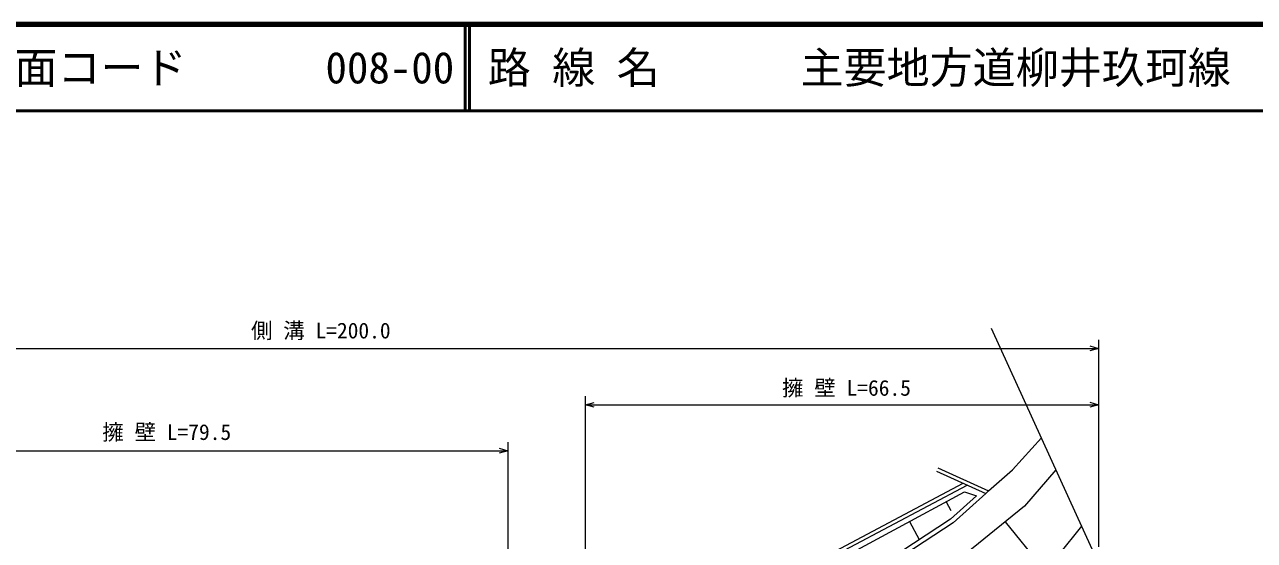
# Model space of a CAD drawing. Units: millimetres, scale not verified. Extents: x 40000 to 680000, y 20000 to 380000.
# Drawn here: x 126556 to 269476, y 320072 to 380000 of the extents above; entities that cross this region are included whole.
import ezdxf
from ezdxf.enums import TextEntityAlignment as Align

# ---------------------------------------------------------------- set-up
doc = ezdxf.new("R2010")
doc.units = ezdxf.units.MM
doc.header["$LTSCALE"] = 1000
for name, color, linetype, lineweight in [('M-BGD', 7, 'Continuous', 13), ('M-BMK-OTRS', 5, 'Continuous', 13), ('M-STR-HTXT', 7, 'Continuous', 13), ('M-TTL', 2, 'Continuous', 140), ('M-TTL-LINE', 7, 'Continuous', 50)]:
    doc.layers.add(name, color=color, linetype=linetype, lineweight=lineweight)
doc.layers.add('M-TTL-TXT', color=7, linetype='Continuous')
doc.styles.add('ＭＳ ゴシック', font='')
doc.styles.get('ＭＳ ゴシック').set_extended_font_data('MS Gothic')

msp = doc.modelspace()

# ---------------------------------------------------------------- linework, layer by layer
at = {"layer": 'M-BGD'}
for p, q in [((241381, 328289), (244715, 331977)), ((232534, 328135), (238257, 325525)), ((232700, 328499), (238583, 325816)), ((238583, 325816), (241381, 328289)), ((246407, 328269), (242749, 324047)), ((205499, 310769), (235649, 326714)), ((205620, 310380), (236108, 326505)), ((206012, 309696), (235779, 325699)), ((233653, 324556), (234191, 323555)), ((237179, 325233), (234146, 322527)), ((238257, 325525), (234451, 322129)), ((235779, 325699), (237179, 325233)), ((238257, 325525), (238583, 325816)), ((242749, 324047), (233729, 316740)), ((234146, 322527), (206665, 304517)), ((234451, 322129), (206845, 304037)), ((229401, 322270), (230535, 320160)), ((240494, 322221), (244643, 317100)), ((249390, 321731), (246699, 318386))]:
    msp.add_line(p, q, dxfattribs=at)
at = {"layer": 'M-BMK-OTRS'}
msp.add_line((238899, 344726), (254115, 311374), dxfattribs=at)
at = {"layer": 'M-STR-HTXT'}
for p, q in [((251339, 343387), (251339, 336827)), ((69973, 342387), (251339, 342387)), ((191753, 294521), (191753, 336827)), ((251339, 336827), (251339, 319339)), ((191753, 335827), (251339, 335827)), ((105784, 330489), (182716, 330489)), ((182716, 331489), (182716, 281862))]:
    msp.add_line(p, q, dxfattribs=at)
for points in [[(250339, 342674), (251339, 342387), (250339, 342102)], [(192753, 335540), (191753, 335827), (192753, 336112)], [(250339, 336115), (251339, 335827), (250339, 335542)], [(181716, 330777), (182716, 330489), (181716, 330204)]]:
    msp.add_lwpolyline(points, dxfattribs=at)
at = {"layer": 'M-TTL'}
msp.add_line((680000, 380000), (40000, 380000), dxfattribs=at)
at = {"layer": 'M-TTL-LINE'}
for p, q in [((177750, 380000), (177750, 370000)), ((178250, 380000), (178250, 370000)), ((40000, 370000), (680000, 370000))]:
    msp.add_line(p, q, dxfattribs=at)

# ---------------------------------------------------------------- texts
at = {"layer": 'M-STR-HTXT', "style": 'ＭＳ ゴシック'}
for s, p in [('側 溝 L=200.0', (152868, 342987)), ('擁 壁 L=66.5', (214583, 336327)), ('擁 壁 L=79.5', (135587, 331189))]:
    msp.add_text(s, height=1833, dxfattribs=at).set_placement(p, align=Align.BOTTOM_LEFT)
at = {"layer": 'M-TTL-TXT', "style": 'ＭＳ ゴシック'}
for s, p in [('路 線 名', (180380, 375000)), ('主要地方道柳井玖珂線', (216734, 375000)), ('図面コード', (120380, 375000)), ('008-00', (161521, 375000))]:
    msp.add_text(s, height=3666, dxfattribs=at).set_placement(p, align=Align.MIDDLE_LEFT)

doc.saveas('drawing.dxf')
